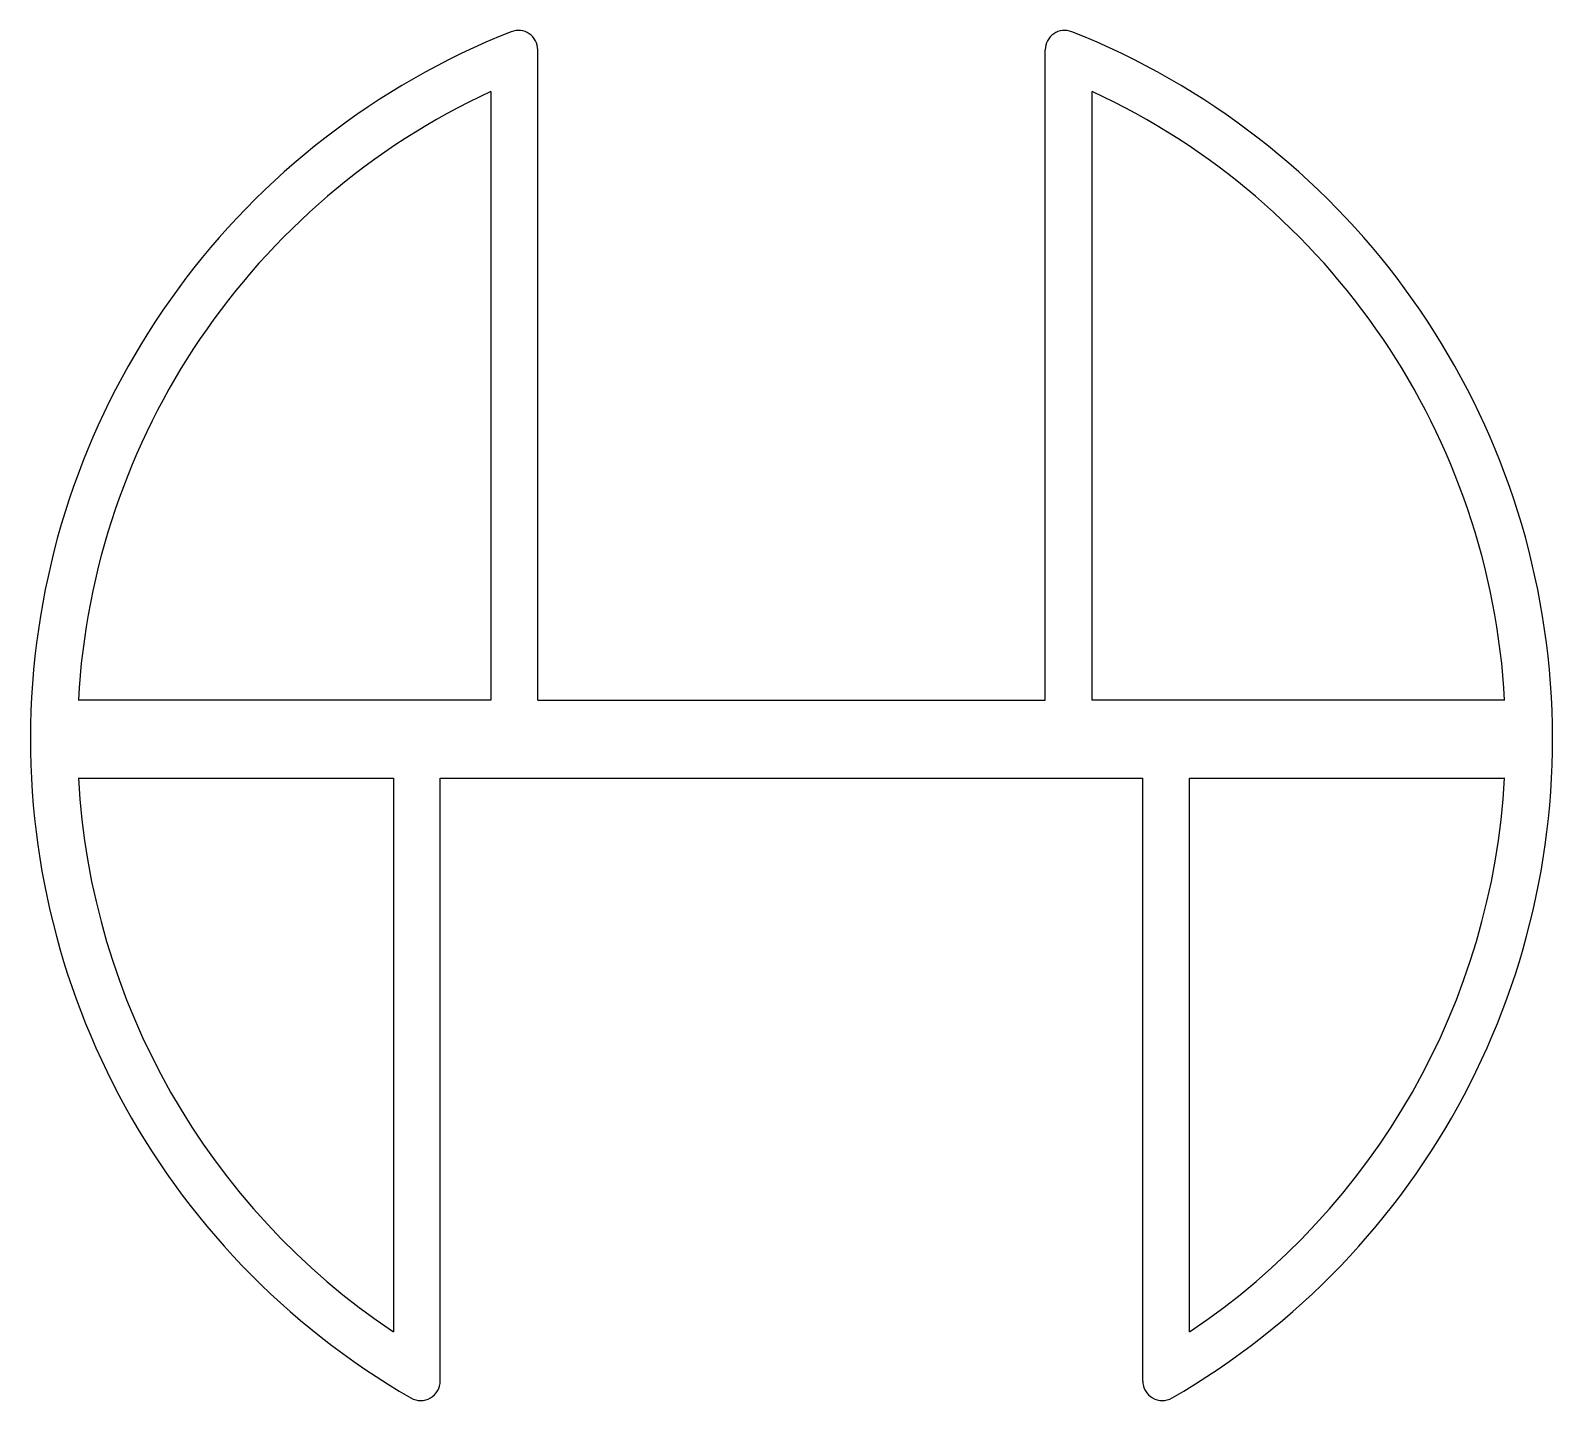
# Model space of a CAD drawing. Extents: x 1693.2 to 1732.2, y 2304.8 to 2339.9.
import ezdxf

# ---------------------------------------------------------------- set-up
doc = ezdxf.new("R2010")
doc.units = 0
doc.layers.get('0').update_dxf_attribs({"linetype": 'CONTINUOUS'})

msp = doc.modelspace()

# ---------------------------------------------------------------- linework, layer by layer
for p, q in [((1706.228, 2322.746), (1706.228, 2339.409)), ((1719.228, 2322.746), (1719.228, 2339.409)), ((1705.028, 2338.347), (1705.028, 2322.746)), ((1720.428, 2322.746), (1720.428, 2338.347)), ((1705.028, 2322.746), (1694.455, 2322.746)), ((1706.228, 2322.746), (1719.228, 2322.746)), ((1731.001, 2322.746), (1720.428, 2322.746)), ((1694.455, 2320.746), (1702.528, 2320.746)), ((1702.528, 2320.746), (1702.528, 2306.552)), ((1703.728, 2305.291), (1703.728, 2320.746)), ((1703.728, 2320.746), (1721.728, 2320.746)), ((1721.728, 2305.291), (1721.728, 2320.746)), ((1722.928, 2306.552), (1722.928, 2320.746)), ((1722.928, 2320.746), (1731.001, 2320.746))]:
    msp.add_line(p, q)
for centre, radius, start, end in [((1712.728, 2321.746), 19.5, 111.6183, 240), ((1705.728, 2339.409), 0.5, 0, 111.6183), ((1719.728, 2339.409), 0.5, 68.3817, 180), ((1712.728, 2321.746), 19.5, 300, 68.3817), ((1712.728, 2321.746), 18.3, 114.8829, 176.8675), ((1712.728, 2321.746), 18.3, 3.1325, 65.1171), ((1712.728, 2321.746), 18.3, 183.1325, 236.1254), ((1712.728, 2321.746), 18.3, 303.8746, 356.8675), ((1703.228, 2305.291), 0.5, 240, 360), ((1722.228, 2305.291), 0.5, 180, 300)]:
    msp.add_arc(centre, radius, start, end)

doc.saveas('drawing.dxf')
